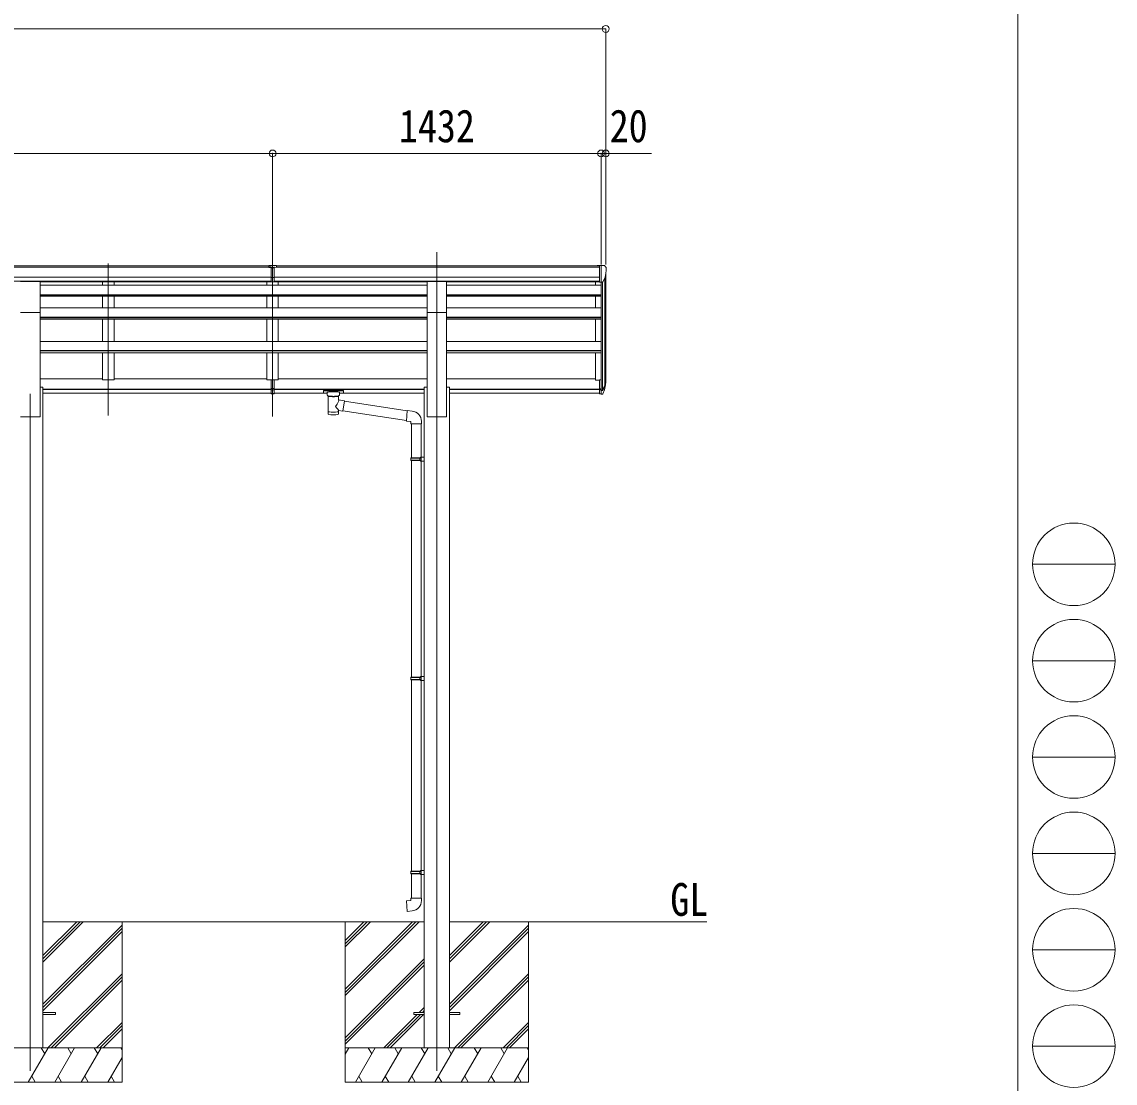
# Model space of a CAD drawing. Units: millimetres at full size, sheet at 1:30. Extents: x -8385 to 8479, y -5853 to 5787.
# Drawn here: x 3713 to 8479, y -3344 to 1282 of the extents above; entities that cross this region are included whole.
import ezdxf
from ezdxf.enums import TextEntityAlignment as Align

# ---------------------------------------------------------------- set-up
doc = ezdxf.new("R2010")
doc.units = ezdxf.units.MM
doc.header["$LTSCALE"] = 30
doc.header["$PDMODE"] = 32
doc.header["$PDSIZE"] = 30
for name, color, linetype, lineweight in [('0-0_0', 7, 'Continuous', 9), ('0-1_本体', 4, 'Continuous', 9), ('0-2_部品', 7, 'Continuous', 9), ('0-8_PARTS2', 2, 'Continuous', 9), ('0-A_寸法', 6, 'Continuous', 9), ('F-0_240', 7, 'Continuous', 9)]:
    doc.layers.add(name, color=color, linetype=linetype, lineweight=lineweight)
doc.styles.add('ＭＳ ゴシック', font='')
doc.styles.get('ＭＳ ゴシック').set_extended_font_data('MS Gothic')

msp = doc.modelspace()

# ---------------------------------------------------------------- linework, layer by layer
at = {"layer": '0-0_0'}
for p, q in [((3805.13, -2816.13), (3980.96, -2640.3)), ((3805.13, -2801.99), (3966.82, -2640.3)), ((3805.13, -2787.84), (3952.68, -2640.3)), ((3805.13, -2640.3), (5467.13, -2640.3)), ((3805.13, -2999.97), (4150.13, -2654.98)), ((4150.13, -2640.3), (4150.13, -3340.3)), ((5122.13, -2640.29), (5122.13, -3340.29)), ((5122.13, -2934.47), (5416.31, -2640.29)), ((5122.13, -2948.61), (5430.45, -2640.29)), ((5122.13, -2962.75), (5444.6, -2640.29)), ((5122.13, -2750.62), (5232.46, -2640.29)), ((5122.13, -2736.48), (5218.32, -2640.29)), ((5122.13, -2722.34), (5204.18, -2640.29)), ((5577.13, -2640.29), (6698.33, -2640.29)), ((5577.13, -2816.12), (5752.96, -2640.29)), ((5577.13, -2801.98), (5738.82, -2640.29)), ((5577.13, -2787.84), (5724.68, -2640.29)), ((5577.13, -2999.97), (5922.13, -2654.97)), ((5922.13, -2640.29), (5922.13, -3340.29)), ((3805.13, -3014.12), (4150.13, -2669.12)), ((3805.13, -3028.26), (4150.13, -2683.26)), ((5577.13, -3014.11), (5922.13, -2669.11)), ((5577.13, -3028.25), (5922.13, -2683.25)), ((5122.13, -3146.6), (5467.13, -2801.6)), ((5122.13, -3160.74), (5467.13, -2815.74)), ((5122.13, -3174.88), (5467.13, -2829.89)), ((3826.94, -3190.3), (4150.13, -2867.11)), ((3841.08, -3190.3), (4150.13, -2881.25)), ((3855.23, -3190.3), (4150.13, -2895.39)), ((5598.94, -3190.29), (5922.13, -2867.1)), ((5613.08, -3190.29), (5922.13, -2881.24)), ((5627.23, -3190.29), (5922.13, -2895.38)), ((5290.57, -3190.29), (5436.07, -3044.79)), ((5304.72, -3190.29), (5450.22, -3044.79)), ((5318.86, -3190.29), (5464.36, -3044.79)), ((5445.07, -3035.79), (5467.13, -3013.73)), ((5459.22, -3035.79), (5467.13, -3027.87)), ((4039.07, -3190.3), (4150.13, -3079.24)), ((4053.22, -3190.3), (4150.13, -3093.38)), ((5811.07, -3190.29), (5922.13, -3079.23)), ((5825.22, -3190.29), (5922.13, -3093.37)), ((4067.36, -3190.3), (4150.13, -3107.52)), ((5839.36, -3190.29), (5922.13, -3107.52)), ((4150.13, -3190.3), (3350.13, -3190.3)), ((3741.29, -3340.3), (3827.89, -3190.3)), ((3812.89, -3216.28), (3797.89, -3190.3)), ((3856.76, -3340.3), (3943.36, -3190.3)), ((3928.36, -3216.28), (3913.36, -3190.3)), ((3972.23, -3340.3), (4058.83, -3190.3)), ((4028.83, -3190.3), (4043.83, -3216.28)), ((4144.3, -3190.3), (4150.13, -3200.4)), ((5922.13, -3190.29), (5122.13, -3190.29)), ((5122.13, -3217.79), (5138.01, -3190.29)), ((5166.88, -3340.29), (5253.48, -3190.29)), ((5238.48, -3216.27), (5223.48, -3190.29)), ((5282.35, -3340.29), (5368.95, -3190.29)), ((5353.95, -3216.27), (5338.95, -3190.29)), ((5397.82, -3340.29), (5484.42, -3190.29)), ((5469.42, -3216.27), (5454.42, -3190.29)), ((5513.29, -3340.29), (5599.89, -3190.29)), ((5584.89, -3216.27), (5569.89, -3190.29)), ((5628.76, -3340.29), (5715.36, -3190.29)), ((5700.36, -3216.27), (5685.36, -3190.29)), ((5744.23, -3340.29), (5830.83, -3190.29)), ((5800.83, -3190.29), (5815.83, -3216.27)), ((5916.3, -3190.29), (5922.13, -3200.39)), ((4087.7, -3340.3), (4150.13, -3232.16)), ((5859.7, -3340.29), (5922.13, -3232.15)), ((3756.29, -3314.32), (3771.29, -3340.3)), ((3871.76, -3314.32), (3886.76, -3340.3)), ((3987.23, -3314.32), (4002.23, -3340.3)), ((4102.7, -3314.32), (4117.7, -3340.3)), ((5181.88, -3314.31), (5196.88, -3340.29)), ((5297.35, -3314.31), (5312.35, -3340.29)), ((5412.82, -3314.31), (5427.82, -3340.29)), ((5528.29, -3314.31), (5543.29, -3340.29)), ((5643.76, -3314.31), (5658.76, -3340.29)), ((5759.23, -3314.31), (5774.23, -3340.29)), ((5874.7, -3314.31), (5889.7, -3340.29)), ((3350.13, -3340.3), (4150.13, -3340.3)), ((5122.13, -3340.29), (5922.13, -3340.29))]:
    msp.add_line(p, q, dxfattribs=at)
at = {"layer": '0-1_本体'}
for p, q in [((-199.37, 218.13), (4799.63, 218.13)), ((-199.37, 212.77), (4799.63, 212.77)), ((4822.63, 218.13), (6231.63, 218.13)), ((4822.63, 212.77), (6231.63, 212.77)), ((-199.37, 169.25), (4799.63, 169.25)), ((-199.37, 151.58), (4799.63, 151.58)), ((3792.63, 149.09), (4799.63, 149.09)), ((4065.13, 149.12), (4065.13, 133.35)), ((4115.13, 149.12), (4115.13, 133.35)), ((4781.13, 149.12), (4781.13, 133.35)), ((4812.63, 169.25), (6231.63, 169.25)), ((4812.63, 151.58), (6231.63, 151.58)), ((5479.63, 149.21), (4812.63, 149.21)), ((4831.13, 149.12), (4831.13, 133.35)), ((5564.63, 149.09), (6231.63, 149.09)), ((6213.13, 148.79), (6213.13, 132.94)), ((6238.13, 147.75), (6238.13, -278.86)), ((6244.13, 147.22), (6244.13, -323.29)), ((6253.85, 162.58), (6253.85, -305.29)), ((6258.13, -281.03), (6258.13, 181.38)), ((4806.13, 133.35), (3792.63, 133.35)), ((5479.63, 133.35), (4806.13, 133.35)), ((4806.13, 85.55), (4806.13, 133.35)), ((5564.63, 133.35), (6238.13, 133.35)), ((3792.63, 91.65), (4806.13, 91.65)), ((3792.63, 89.96), (4806.13, 89.96)), ((3792.63, 85.55), (4806.13, 85.55)), ((4065.13, 85.55), (4065.13, 34.58)), ((4115.13, 85.55), (4115.13, 34.58)), ((4781.13, 85.55), (4781.13, 34.58)), ((4806.13, 91.65), (5479.63, 91.65)), ((4806.13, 89.96), (5479.63, 89.96)), ((4806.13, 85.55), (5479.63, 85.55)), ((4831.13, 85.55), (4831.13, 34.58)), ((6238.13, 91.65), (5564.63, 91.65)), ((6238.13, 89.96), (5564.63, 89.96)), ((6238.13, 85.55), (5564.63, 85.55)), ((6213.13, 85.55), (6213.13, 34.56)), ((3792.63, 34.56), (4806.13, 34.56)), ((3792.63, -440.29), (3792.63, 15.34)), ((4806.13, 34.56), (5479.63, 34.56)), ((4806.13, -14.49), (4806.13, 34.56)), ((5479.63, -440.29), (5479.63, 15.34)), ((6238.13, 34.56), (5564.63, 34.56)), ((5564.63, -440.29), (5564.63, 15.34)), ((3792.63, -6.09), (4806.13, -6.09)), ((3792.63, -7.77), (4806.13, -7.77)), ((3792.63, -14.49), (4806.3, -14.49)), ((4065.13, -14.48), (4065.13, -111.17)), ((4115.13, -14.48), (4115.13, -111.17)), ((4781.13, -14.48), (4781.13, -111.17)), ((4806.13, -6.09), (5479.63, -6.09)), ((4806.13, -7.77), (5479.63, -7.77)), ((4806.13, -14.49), (5479.63, -14.49)), ((4831.13, -14.48), (4831.13, -111.17)), ((6238.13, -6.09), (5564.63, -6.09)), ((6238.13, -7.77), (5564.63, -7.77)), ((6238.3, -14.49), (5564.63, -14.49)), ((6213.13, -14.49), (6213.13, -111.17)), ((3792.63, -111.17), (4806.13, -111.17)), ((4806.13, -111.17), (5479.63, -111.17)), ((4806.13, -161.35), (4806.13, -111.17)), ((6238.13, -111.17), (5564.63, -111.17)), ((4806.13, -150.63), (3792.63, -150.63)), ((4806.13, -152.31), (3792.63, -152.31)), ((4806.13, -161.35), (3792.63, -161.35)), ((4065.13, -161.35), (4065.13, -279.27)), ((4115.13, -161.35), (4115.13, -279.27)), ((4781.13, -161.35), (4781.13, -279.27)), ((5479.63, -150.63), (4806.13, -150.63)), ((5479.63, -152.31), (4806.13, -152.31)), ((5479.63, -161.35), (4806.13, -161.35)), ((4831.13, -161.35), (4831.13, -279.27)), ((5564.63, -150.63), (6238.13, -150.63)), ((5564.63, -152.31), (6238.13, -152.31)), ((5564.63, -161.35), (6238.13, -161.35)), ((6213.13, -161.35), (6213.13, -279.68)), ((3792.63, -274.47), (4065.13, -274.47)), ((4065.13, -279.27), (4115.13, -279.27)), ((4115.13, -274.47), (4781.13, -274.47)), ((4781.13, -279.27), (4831.13, -279.27)), ((5479.63, -274.47), (4831.13, -274.47)), ((6213.13, -274.47), (5564.63, -274.47)), ((6231.63, -279.68), (6213.13, -279.68)), ((3792.63, -310.29), (3805.13, -310.29)), ((3805.13, -310.29), (3805.13, -3190.29)), ((3805.13, -318.78), (4799.63, -318.78)), ((3805.13, -320.16), (4799.63, -320.16)), ((4812.63, -318.78), (5467.13, -318.78)), ((4812.63, -320.16), (5467.13, -320.16)), ((5467.13, -310.29), (5467.13, -3190.29)), ((5467.13, -310.29), (5479.63, -310.29)), ((5564.63, -310.29), (5577.13, -310.29)), ((5577.13, -310.29), (5577.13, -3190.29)), ((6231.63, -318.78), (5577.13, -318.78)), ((6231.63, -320.16), (5577.13, -320.16)), ((3805.13, -337.33), (4799.63, -337.33)), ((4812.63, -337.33), (5044.13, -337.33)), ((5098.13, -337.33), (5467.13, -337.33)), ((6231.63, -337.33), (5577.13, -337.33)), ((3707.63, -440.29), (3792.63, -440.29)), ((5479.63, -440.29), (5564.63, -440.29))]:
    msp.add_line(p, q, dxfattribs=at)
at = {"layer": '0-2_部品'}
for p, q in [((4789.63, 211.66), (4789.63, 219.51)), ((4789.63, 211.66), (4799.63, 211.66)), ((4806.13, 210.85), (4799.63, 211.24)), ((4799.63, 209.66), (4812.63, 209.66)), ((4812.63, 211.18), (4806.13, 210.87)), ((4812.63, 148.04), (4812.63, 213.31)), ((6231.63, 219.7), (6221.63, 219.61)), ((6221.63, 218.09), (6221.63, 219.61)), ((6231.63, 147.71), (6231.63, 219.7)), ((6250.13, 219.7), (6231.63, 219.7)), ((6238.13, 146.71), (6238.13, 219.7)), ((6250.13, 219.7), (6252.46, 219.55)), ((6253.22, 219.13), (6257.29, 213.32)), ((6260.13, 210.33), (6260.13, 209.7)), ((3707.63, 149.49), (3792.63, 149.49)), ((3792.63, 15.34), (3792.63, 149.49)), ((4799.63, 168.14), (4806.13, 167.98)), ((4799.63, 149.1), (4806.13, 148.7)), ((4806.13, 167.98), (4812.63, 168.14)), ((4806.13, 148.7), (4812.63, 149.1)), ((5479.63, 149.46), (5564.63, 149.46)), ((5479.63, 15.31), (5479.63, 149.46)), ((5564.63, 15.31), (5564.63, 149.46)), ((6231.63, 147.71), (6238.13, 147.71)), ((6238.13, 146.71), (6243.34, 147.03)), ((6245.76, 148.53), (6255.03, 164.59)), ((3707.63, 15.34), (3792.63, 15.34)), ((5479.63, 15.31), (5564.63, 15.31)), ((4799.63, -316.79), (4799.63, -279.31)), ((4812.63, -316.79), (4812.63, -279.31)), ((6231.63, -278.89), (6231.63, -339.95)), ((6231.63, -278.89), (6238.13, -278.89)), ((6238.13, -278.89), (6238.13, -340.77)), ((4799.63, -316.79), (4812.63, -316.79)), ((4799.63, -339.03), (4799.63, -316.79)), ((4799.63, -322.19), (4812.63, -322.19)), ((4812.63, -339.03), (4812.63, -316.79)), ((5027.63, -325.66), (5027.63, -336.42)), ((5027.63, -325.86), (5027.63, -327.4)), ((5029.63, -325), (5112.63, -325)), ((5029.63, -327.18), (5112.63, -327.18)), ((5114.63, -325.66), (5114.63, -336.42)), ((6231.63, -317.2), (6238.13, -317.2)), ((6231.63, -322.6), (6238.13, -322.6)), ((6238.13, -323.6), (6243.27, -323.6)), ((6238.13, -325.6), (6242.98, -325.6)), ((6244.56, -322.85), (6254.32, -304.44)), ((6255.74, -304.93), (6245.58, -324.1)), ((6253.15, -321.78), (6245.58, -339.27)), ((4799.63, -337.97), (4806.13, -338.36)), ((4806.13, -338.36), (4812.63, -337.97)), ((5029.63, -337.09), (5044.13, -337.09)), ((5044.13, -343.9), (5044.13, -333.62)), ((5048.23, -348.4), (5048.21, -428.69)), ((5094.03, -365.97), (5094.03, -348.38)), ((5119.25, -369.88), (5094.03, -365.96)), ((5098.13, -343.9), (5098.13, -333.62)), ((5098.13, -337.09), (5112.63, -337.09)), ((5119.25, -369.88), (5112.23, -415.14)), ((5393.07, -414.42), (5118.94, -371.89)), ((6231.63, -339.95), (6238.13, -339.95)), ((6238.13, -340.77), (6242.98, -340.77)), ((5094.05, -428.69), (5094.03, -412.06)), ((5094.03, -412.31), (5112.23, -415.14)), ((5389.4, -456.35), (5112.5, -413.39)), ((5414.05, -414.54), (5393.22, -412.72)), ((5409.13, -470.29), (5455.13, -470.29)), ((5411.13, -470.29), (5411.13, -618.24)), ((5453.13, -470.29), (5453.13, -615.68)), ((5455.13, -470.29), (5455.13, -459.37)), ((5409.13, -620.24), (5410.13, -618.24)), ((5410.13, -618.24), (5453.13, -618.24)), ((5448.65, -620.24), (5448.23, -618.24)), ((5451.13, -615.74), (5467.13, -615.27)), ((5451.13, -617.74), (5451.13, -615.74)), ((5451.13, -617.74), (5453.13, -617.74)), ((5467.13, -615.27), (5467.13, -633.21)), ((5409.13, -620.24), (5453.13, -620.24)), ((5409.13, -620.24), (5409.13, -628.24)), ((5409.13, -628.24), (5453.13, -628.24)), ((5409.13, -628.24), (5410.13, -630.24)), ((5410.13, -630.24), (5453.13, -630.24)), ((5411.13, -630.24), (5411.13, -1574.02)), ((5451.13, -632.74), (5451.13, -630.74)), ((5451.13, -632.74), (5467.13, -633.21)), ((5453.13, -632.8), (5453.13, -1571.46)), ((5451.13, -1571.52), (5467.13, -1571.05)), ((5451.13, -1573.52), (5451.13, -1571.52)), ((5467.13, -1571.05), (5467.13, -1588.99)), ((5409.13, -1576.02), (5410.13, -1574.02)), ((5409.13, -1576.02), (5453.13, -1576.02)), ((5409.13, -1576.02), (5409.13, -1584.02)), ((5409.13, -1584.02), (5453.13, -1584.02)), ((5409.13, -1584.02), (5410.13, -1586.02)), ((5410.13, -1574.02), (5453.13, -1574.02)), ((5410.13, -1586.02), (5453.13, -1586.02)), ((5411.13, -1586.02), (5411.13, -2419.59)), ((5448.65, -1576.02), (5448.23, -1574.02)), ((5451.13, -1573.52), (5453.13, -1573.52)), ((5451.13, -1588.52), (5451.13, -1586.52)), ((5451.13, -1588.52), (5467.13, -1588.99)), ((5453.13, -1588.58), (5453.13, -2417.03)), ((5409.13, -2421.59), (5410.13, -2419.59)), ((5409.13, -2421.59), (5453.13, -2421.59)), ((5409.13, -2421.59), (5409.13, -2429.59)), ((5409.13, -2429.59), (5453.13, -2429.59)), ((5409.13, -2429.59), (5410.13, -2431.59)), ((5410.13, -2419.59), (5453.13, -2419.59)), ((5448.65, -2421.59), (5448.23, -2419.59)), ((5451.13, -2417.09), (5467.13, -2416.62)), ((5451.13, -2419.09), (5451.13, -2417.09)), ((5451.13, -2419.09), (5453.13, -2419.09)), ((5467.13, -2416.62), (5467.13, -2434.56)), ((5410.13, -2431.59), (5453.13, -2431.59)), ((5411.13, -2431.59), (5411.13, -2537.73)), ((5451.13, -2434.09), (5451.13, -2432.09)), ((5451.13, -2434.09), (5467.13, -2434.56)), ((5453.13, -2434.15), (5453.13, -2537.73)), ((5409.13, -2537.73), (5455.13, -2537.73)), ((5409.13, -2547.73), (5409.13, -2537.73)), ((5455.13, -2537.73), (5455.13, -2548.64))]:
    msp.add_line(p, q, dxfattribs=at)
at = {"layer": '0-2_部品', "color": 4}
for p, q in [((3859.93, -3035.8), (3805.13, -3035.8)), ((5422.13, -3035.82), (5422.13, -3044.82)), ((5467.13, -3035.82), (5422.13, -3035.82)), ((5467.13, -3044.82), (5422.13, -3044.82)), ((5622.13, -3035.82), (5577.13, -3035.82)), ((5622.13, -3044.82), (5577.13, -3044.82)), ((5622.13, -3035.82), (5622.13, -3044.82))]:
    msp.add_line(p, q, dxfattribs=at)
at = {"layer": '0-2_部品'}
for points in [[(4789.63, 219.51), (4807.63, 219.66), (4822.63, 219.53)], [(4812.63, 148.04), (4806.13, 147.64), (4799.63, 148.04), (4799.63, 213.38)], [(4812.63, 211.71), (4822.63, 211.79), (4822.63, 219.53)], [(4812.63, 167.04), (4809.37, 166.96), (4806.13, 166.88), (4802.89, 166.96), (4799.63, 167.04)], [(5027.63, -325.66), (5027.67, -325.47), (5027.75, -325.33), (5027.85, -325.24), (5027.95, -325.18), (5028.07, -325.13), (5028.37, -325.07), (5028.86, -325.02), (5029.4, -325), (5029.63, -325)], [(5112.63, -325), (5112.98, -325), (5113.51, -325.03), (5113.96, -325.08), (5114.27, -325.16), (5114.44, -325.26), (5114.56, -325.4), (5114.62, -325.58), (5114.63, -325.66)], [(4812.63, -339.03), (4806.13, -339.43), (4799.63, -339.03)], [(5027.63, -336.42), (5027.67, -336.62), (5027.75, -336.76), (5027.85, -336.85), (5027.95, -336.91), (5028.07, -336.96), (5028.37, -337.02), (5028.86, -337.07), (5029.4, -337.09), (5029.63, -337.09)], [(5044.17, -343.84), (5044.15, -344.2), (5044.39, -345.15), (5044.91, -346.04), (5045.72, -346.87), (5046.83, -347.67), (5048.23, -348.4)], [(5094.03, -348.38), (5094.26, -348.29), (5095.62, -347.56), (5096.73, -346.71), (5097.49, -345.84), (5097.95, -344.94), (5098.12, -344.06)], [(5112.63, -337.09), (5112.98, -337.08), (5113.51, -337.06), (5113.96, -337.01), (5114.27, -336.93), (5114.44, -336.83), (5114.56, -336.69), (5114.62, -336.51), (5114.63, -336.42)], [(5393.22, -412.72), (5389.21, -458.54), (5409.13, -460.29), (5409.13, -470.29)], [(5451.13, -630.74), (5453.13, -630.74), (5453.13, -617.74)], [(5448.65, -620.24), (5448.65, -628.24), (5448.23, -630.24)], [(5448.65, -1576.02), (5448.65, -1584.02), (5448.23, -1586.02)], [(5451.13, -1586.52), (5453.13, -1586.52), (5453.13, -1573.52)], [(5448.65, -2421.59), (5448.65, -2429.59), (5448.23, -2431.59)], [(5451.13, -2432.09), (5453.13, -2432.09), (5453.13, -2419.09)], [(5414.05, -2593.47), (5393.22, -2595.3), (5389.21, -2549.47), (5409.13, -2547.73)]]:
    msp.add_lwpolyline(points, dxfattribs=at)
at = {"layer": '0-2_部品', "color": 4}
msp.add_lwpolyline([(3859.93, -3035.8), (3859.93, -3044.8), (3805.13, -3044.8)], dxfattribs=at)
at = {"layer": '0-2_部品'}
for centre, radius, start, end in [((6252.4, 218.56), 1, 35, 86.5), ((6058.13, 209.7), 202, 347.09739, 0), ((6257.13, 210.33), 3, 0, 87), ((6243.16, 150.03), 3, 273.5, 330), ((6170.18, -278.48), 88.05, 342.78929, 2.77608), ((6169.47, -282.76), 89.07, 345.58812, 5.50424), ((6242.98, -322.6), 3, 270, 330), ((6243.27, -322.1), 1.5, 270, 330), ((6124.91, -285.71), 133.22, 344.28698, 356.72013), ((6242.98, -337.77), 3, 270, 330), ((5410.13, -459.37), 45, 0, 85), ((5410.13, -2548.64), 45, 275, 0)]:
    msp.add_arc(centre, radius, start, end, dxfattribs=at)
for centre, major_axis, ratio, start_param, end_param in [((4830.7, 209.35), (24.57, -1.51), 0.121868, 3.1422238, 3.1491027), ((5029.63, -327.4), (2, 0), 0.109601, 1.5707963, 3.1415927), ((5071.13, -333.62), (27, 0), 0.122176, 6.2831853, 9.424778), ((5112.63, -327.4), (2, 0), 0.109601, 0, 1.5707963), ((5071.14, -348.85), (-22.91, 0.42), 0.072511, 0.0008029, 1.5715993), ((5071.14, -350.47), (-22.91, 0.42), 0.072511, 0.0008029, 1.5715993), ((5071.12, -348.85), (22.92, 0.42), 0.07247, 4.71158, 6.2823764), ((5071.12, -350.47), (22.92, 0.42), 0.07247, 4.71158, 6.2823764), ((5071.13, -392.51), (-22.81, -26.62), 0.234429, 1.6855472, 3.1268519), ((5082.13, -343.9), (16, 0), 0.361356, 6.2636979, 6.2831853), ((5071.13, -428.69), (22.92, 0), 0.101955, 3.1415499, 6.2833984), ((5071.13, -416.25), (22.91, 0), 0.122865, 3.1415927, 6.2831853), ((5073.69, -389.87), (20.32, -22.25), 0.045535, 0.0389954, 1.3075346)]:
    msp.add_ellipse(centre, major_axis=major_axis, ratio=ratio, start_param=start_param, end_param=end_param, dxfattribs=at)
at = {"layer": '0-8_PARTS2'}
for p, q in [((4806.13, -437.95), (4806.13, 277.32)), ((5522.13, 277.32), (5522.13, -3290.29)), ((4090.13, -434.09), (4090.13, 228.43)), ((3750.13, -340.3), (3750.13, -3290.3))]:
    msp.add_line(p, q, dxfattribs=at)
at = {"layer": '0-A_寸法'}
for p, q in [((-225.87, 1250.87), (6258.13, 1250.87)), ((6258.13, 1250.87), (6258.13, 223.88)), ((-205.87, 708.06), (4806.13, 708.06)), ((4806.13, 708.06), (4806.13, 223.88)), ((4806.13, 708.06), (4806.13, 223.88)), ((4806.13, 708.06), (6238.13, 708.06)), ((6238.13, 708.06), (6238.13, 223.88)), ((6238.13, 708.06), (6258.13, 708.06)), ((6258.13, 708.06), (6258.13, 223.88)), ((6258.13, 708.06), (6458.13, 708.06))]:
    msp.add_line(p, q, dxfattribs=at)
for p in [(6258.13, 1250.87), (4806.13, 708.06), (6238.13, 708.06), (6258.13, 708.06)]:
    msp.add_point(p, dxfattribs=at)
at = {"layer": 'F-0_240', "color": 5}
msp.add_line((8054.55, 5787.34), (8054.55, -5852.66), dxfattribs=at)
at = {"layer": 'F-0_240', "color": 4}
for p, q in [((8118.66, -1082.66), (8478.66, -1082.66)), ((8118.66, -1502.66), (8478.66, -1502.66)), ((8118.66, -1922.66), (8478.66, -1922.66)), ((8118.66, -2342.66), (8478.66, -2342.66)), ((8118.66, -2762.66), (8478.66, -2762.66)), ((8118.66, -3182.66), (8478.66, -3182.66))]:
    msp.add_line(p, q, dxfattribs=at)
for centre in [(8298.66, -1082.66), (8298.66, -1502.66), (8298.66, -1922.66), (8298.66, -2342.66), (8298.66, -2762.66), (8298.66, -3182.66)]:
    msp.add_circle(centre, 180, dxfattribs=at)

# ---------------------------------------------------------------- texts
at = {"layer": '0-0_0', "style": 'ＭＳ ゴシック', "width": 0.85}
msp.add_text('GL', height=143, dxfattribs=at).set_placement((6539.66, -2657.73), align=Align.BOTTOM_LEFT)
at = {"layer": '0-A_寸法', "color": 7, "style": 'ＭＳ ゴシック', "width": 0.85}
for s, p in [('1432', (5357.13, 714.06)), ('20', (6275.63, 714.06))]:
    msp.add_text(s, height=143, dxfattribs=at).set_placement(p, align=Align.BOTTOM_LEFT)

doc.saveas('drawing.dxf')
